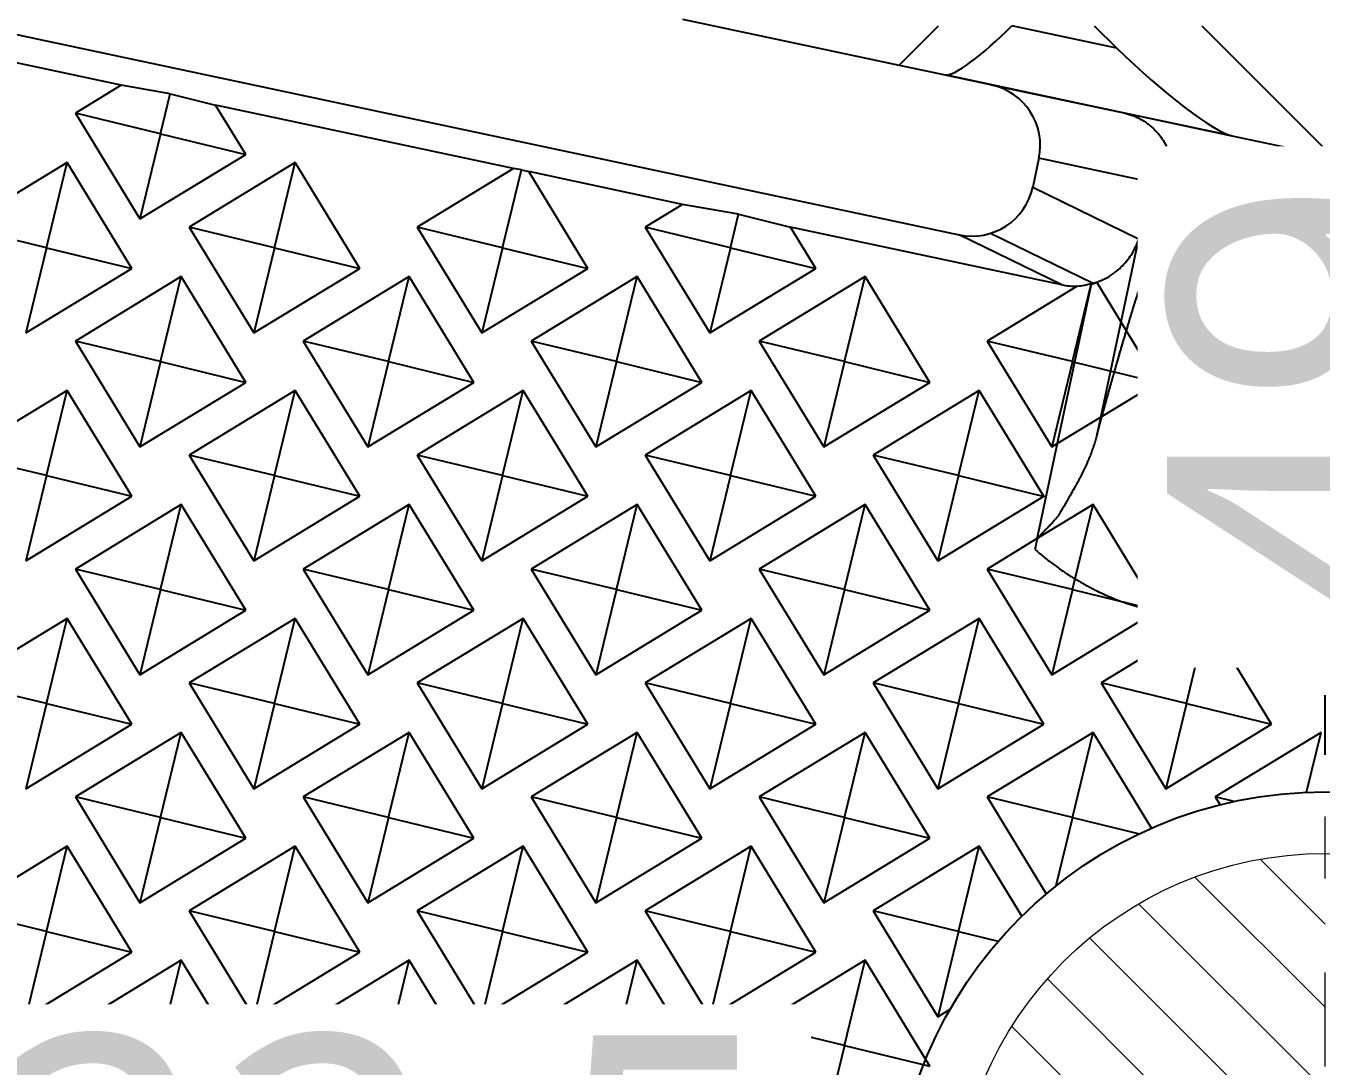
# Model space of a CAD drawing. Header units: millimetres. Extents: x 2519 to 3162, y 2051 to 2506.
# Drawn here: x 2851.89 to 2862.38, y 2258.33 to 2266.76 of the extents above; entities that cross this region are included whole.
import ezdxf
from ezdxf.enums import TextEntityAlignment as Align
from ezdxf.lldxf.tags import DXFTag

# ---------------------------------------------------------------- set-up
doc = ezdxf.new("R2010")
doc.units = ezdxf.units.MM
doc.linetypes.add('CENTER', pattern=[50.8, 31.75, -6.35, 6.35, -6.35])
doc.layers.add('20', color=7, linetype='Continuous', true_color=0xffffff)
doc.layers.add('dim', color=82, linetype='Continuous', lineweight=9)
doc.layers.add('epin', color=13, linetype='Continuous', lineweight=9)
doc.styles.add('Capful-A', font='')
doc.styles.add('TXT05', font='txt.shx', dxfattribs={"width": 0.5, "bigfont": 'gbcbig.shx'})
doc.styles.get('Capful-A').set_extended_font_data('Microsoft YaHei')
tags = doc.linetypes.add('DASHED', pattern=[25.72, 12.86, -12.86]).pattern_tags.tags
tags[6:7] = [DXFTag(74, 4), DXFTag(75, 0), DXFTag(340, '0'), DXFTag(46, 0.0), DXFTag(50, 0.0), DXFTag(44, 0.0), DXFTag(45, 0.0)]
tags[4:5] = [DXFTag(74, 4), DXFTag(75, 0), DXFTag(340, '0'), DXFTag(46, 0.0), DXFTag(50, 0.0), DXFTag(44, 0.0), DXFTag(45, 0.0)]
doc.dimstyles.new('Capful-A-1.0', dxfattribs={"dimtxt": 2.5, "dimasz": 2.5, "dimexe": 1.5, "dimexo": 1, "dimgap": 1.5, "dimtad": 0, "dimdsep": 46, "dimtxsty": 'Capful-A', "dimcen": 0, "dimclrt": 2, "dimazin": 2, "dimtfac": 1, "dimtmove": 0, "dimatfit": 3, "dimfxl": 0, "dimtolj": 1, "dimtzin": 0, "dimarcsym": 0})

# ---------------------------------------------------------------- blocks, each defined once
blk = doc.blocks.new('epin_ejp_6')
at = {"layer": 'epin'}
h = blk.add_hatch(dxfattribs=at)
h.set_pattern_fill('_ANSI31', color=123, scale=0.15, angle=90)
h.set_pattern_definition([(135, (-3904.9753, 4081.8883), (-0.336759605, -0.336759605), [])])
h.paths.add_polyline_path([(0, 3, 0.414214), (-3, 0), (0, 0)])
h.paths.add_polyline_path([(3, 0), (0, 0), (0, -3, 0.414214)])
at = {"layer": 'epin', "color": 1, "linetype": 'CENTER', "ltscale": 0.12}
for p, q in [((0, -3.3), (0, 3.3)), ((-3.3, 0), (3.3, 0))]:
    blk.add_line(p, q, dxfattribs=at)
at = {"layer": 'epin'}
blk.add_circle((0, 0), 3, dxfattribs=at)
at = {"layer": 'epin', "color": 6, "style": 'TXT05', "width": 0.5}
blk.add_text('%%c6', height=2.1, dxfattribs=at).set_placement((0.995, 1.35), align=Align.MIDDLE)
blk = doc.blocks.new('*D125')
at = {"layer": 'Defpoints', "color": 0, "transparency": 16777216}
for p in [(2813.414, 2279.55), (2885.584, 2254.425), (2887.9, 2254.425)]:
    blk.add_point(p, dxfattribs=at)
at = {"layer": 'dim', "color": 0, "lineweight": -2, "transparency": 16777216}
blk.add_line((2886.584, 2254.425), (2887.9, 2254.425), dxfattribs=at)
at = {"layer": 'dim', "color": 2, "transparency": 16777216, "insert": (2896.657, 2254.425), "char_height": 2.5, "attachment_point": 5, "style": 'Capful-A', "bg_fill": 3, "box_fill_scale": 1.1, "bg_fill_color": 256, "bg_fill_true_color": 13158600, "bg_fill_transparency": 0}
blk.add_mtext('\\A1;25.13({\\fISOCPEUR|b0|i0|c134|p34;%%C}6)', dxfattribs=at)
blk = doc.blocks.new('*D126')
at = {"layer": 'Defpoints', "color": 0, "transparency": 16777216}
for p in [(2813.414, 2279.55), (2883.414, 2244.05), (2884.068, 2244.05)]:
    blk.add_point(p, dxfattribs=at)
at = {"layer": 'dim', "color": 0, "lineweight": -2, "transparency": 16777216}
blk.add_line((2884.414, 2244.05), (2884.068, 2244.05), dxfattribs=at)
at = {"layer": 'dim', "color": 2, "transparency": 16777216, "insert": (2891.836, 2244.05), "char_height": 2.5, "attachment_point": 5, "style": 'Capful-A', "bg_fill": 3, "box_fill_scale": 1.1, "bg_fill_color": 256, "bg_fill_true_color": 13158600, "bg_fill_transparency": 0}
blk.add_mtext('\\A1;35.5({\\fISOCPEUR|b0|i0|c134|p34;%%C}5)', dxfattribs=at)
blk = doc.blocks.new('*D127')
at = {"layer": 'Defpoints', "color": 0, "transparency": 16777216}
for p in [(2813.414, 2279.55), (2880.414, 2241.3), (2880.414, 2240.094)]:
    blk.add_point(p, dxfattribs=at)
at = {"layer": 'dim', "color": 0, "lineweight": -2, "transparency": 16777216}
blk.add_line((2880.414, 2240.3), (2880.414, 2240.094), dxfattribs=at)
at = {"layer": 'dim', "color": 2, "transparency": 16777216, "insert": (2880.414, 2236.836), "char_height": 2.5, "attachment_point": 5, "rotation": 90, "style": 'Capful-A', "bg_fill": 3, "box_fill_scale": 1.1, "bg_fill_color": 256, "bg_fill_true_color": 13158600, "bg_fill_transparency": 0}
blk.add_mtext('\\A1;67', dxfattribs=at)
blk = doc.blocks.new('*D128')
at = {"layer": 'Defpoints', "color": 0, "transparency": 16777216}
for p in [(2813.414, 2279.55), (2873.239, 2235.14), (2873.239, 2233.408)]:
    blk.add_point(p, dxfattribs=at)
at = {"layer": 'dim', "color": 0, "lineweight": -2, "transparency": 16777216}
blk.add_line((2873.239, 2234.14), (2873.239, 2233.408), dxfattribs=at)
at = {"layer": 'dim', "color": 2, "transparency": 16777216, "insert": (2873.239, 2227.896), "char_height": 2.5, "attachment_point": 5, "rotation": 90, "style": 'Capful-A', "bg_fill": 3, "box_fill_scale": 1.1, "bg_fill_color": 256, "bg_fill_true_color": 13158600, "bg_fill_transparency": 0}
blk.add_mtext('\\A1;59.83', dxfattribs=at)
blk = doc.blocks.new('*D129')
at = {"layer": 'Defpoints', "color": 0, "transparency": 16777216}
for p in [(2813.414, 2279.55), (2870.234, 2237.34), (2871.039, 2237.34)]:
    blk.add_point(p, dxfattribs=at)
at = {"layer": 'dim', "color": 0, "lineweight": -2, "transparency": 16777216}
blk.add_line((2870.039, 2237.34), (2870.234, 2237.34), dxfattribs=at)
at = {"layer": 'dim', "color": 2, "transparency": 16777216, "insert": (2864.826, 2237.34), "char_height": 2.5, "attachment_point": 5, "style": 'Capful-A', "bg_fill": 3, "box_fill_scale": 1.1, "bg_fill_color": 256, "bg_fill_true_color": 13158600, "bg_fill_transparency": 0}
blk.add_mtext('\\A1;42.21', dxfattribs=at)
blk = doc.blocks.new('*D130')
at = {"layer": 'Defpoints', "color": 0, "transparency": 16777216}
for p in [(2813.414, 2279.55), (2868.705, 2246.05), (2870.414, 2246.05)]:
    blk.add_point(p, dxfattribs=at)
at = {"layer": 'dim', "color": 0, "lineweight": -2, "transparency": 16777216}
blk.add_line((2869.414, 2246.05), (2868.705, 2246.05), dxfattribs=at)
at = {"layer": 'dim', "color": 2, "transparency": 16777216, "insert": (2864.133, 2246.05), "char_height": 2.5, "attachment_point": 5, "style": 'Capful-A', "bg_fill": 3, "box_fill_scale": 1.1, "bg_fill_color": 256, "bg_fill_true_color": 13158600, "bg_fill_transparency": 0}
blk.add_mtext('\\A1;33.5', dxfattribs=at)
blk = doc.blocks.new('*D131')
at = {"layer": 'Defpoints', "color": 0, "transparency": 16777216}
for p in [(2813.414, 2279.55), (2872.914, 2250.535), (2872.914, 2248.8)]:
    blk.add_point(p, dxfattribs=at)
at = {"layer": 'dim', "color": 0, "lineweight": -2, "transparency": 16777216}
blk.add_line((2872.914, 2249.8), (2872.914, 2250.535), dxfattribs=at)
at = {"layer": 'dim', "color": 2, "transparency": 16777216, "insert": (2872.914, 2255.081), "char_height": 2.5, "attachment_point": 5, "rotation": 90, "style": 'Capful-A', "bg_fill": 3, "box_fill_scale": 1.1, "bg_fill_color": 256, "bg_fill_true_color": 13158600, "bg_fill_transparency": 0}
blk.add_mtext('\\A1;59.5', dxfattribs=at)
blk = doc.blocks.new('*D132')
at = {"layer": 'Defpoints', "color": 0, "transparency": 16777216}
for p in [(2813.414, 2279.55), (2882.283, 2258.259), (2882.283, 2257.925)]:
    blk.add_point(p, dxfattribs=at)
at = {"layer": 'dim', "color": 0, "lineweight": -2, "transparency": 16777216}
blk.add_line((2882.283, 2258.925), (2882.283, 2258.259), dxfattribs=at)
at = {"layer": 'dim', "color": 2, "transparency": 16777216, "insert": (2882.283, 2263.853), "char_height": 2.5, "attachment_point": 5, "rotation": 90, "style": 'Capful-A', "bg_fill": 3, "box_fill_scale": 1.1, "bg_fill_color": 256, "bg_fill_true_color": 13158600, "bg_fill_transparency": 0}
blk.add_mtext('\\A1;68.87', dxfattribs=at)
blk = doc.blocks.new('*D173')
at = {"layer": 'Defpoints', "color": 0, "transparency": 16777216}
for p in [(2813.414, 2279.55), (2851.414, 2249.172), (2851.414, 2248.3)]:
    blk.add_point(p, dxfattribs=at)
at = {"layer": 'dim', "color": 0, "lineweight": -2, "transparency": 16777216}
blk.add_line((2851.414, 2248.8), (2851.414, 2249.172), dxfattribs=at)
at = {"layer": 'dim', "color": 2, "transparency": 16777216, "insert": (2851.414, 2251.416), "char_height": 2.5, "attachment_point": 5, "rotation": 90, "style": 'Capful-A', "bg_fill": 3, "box_fill_scale": 1.1, "bg_fill_color": 256, "bg_fill_true_color": 13158600, "bg_fill_transparency": 0}
blk.add_mtext('\\A1;38', dxfattribs=at)
blk = doc.blocks.new('*D174')
at = {"layer": 'Defpoints', "color": 0, "transparency": 16777216}
for p in [(2813.414, 2279.55), (2854.164, 2245.55), (2855.032, 2245.55)]:
    blk.add_point(p, dxfattribs=at)
at = {"layer": 'dim', "color": 0, "lineweight": -2, "transparency": 16777216}
blk.add_line((2854.663, 2245.55), (2855.032, 2245.55), dxfattribs=at)
at = {"layer": 'dim', "color": 2, "transparency": 16777216, "insert": (2857.323, 2245.55), "char_height": 2.5, "attachment_point": 5, "style": 'Capful-A', "bg_fill": 3, "box_fill_scale": 1.1, "bg_fill_color": 256, "bg_fill_true_color": 13158600, "bg_fill_transparency": 0}
blk.add_mtext('\\A1;34', dxfattribs=at)
blk = doc.blocks.new('*D175')
at = {"layer": 'Defpoints', "color": 0, "transparency": 16777216}
for p in [(2813.414, 2279.55), (2858.537, 2257.05), (2859.114, 2257.05)]:
    blk.add_point(p, dxfattribs=at)
at = {"layer": 'dim', "color": 0, "lineweight": -2, "transparency": 16777216}
blk.add_line((2858.614, 2257.05), (2858.537, 2257.05), dxfattribs=at)
at = {"layer": 'dim', "color": 2, "transparency": 16777216, "insert": (2851.776, 2257.05), "char_height": 2.5, "attachment_point": 5, "style": 'Capful-A', "bg_fill": 3, "box_fill_scale": 1.1, "bg_fill_color": 256, "bg_fill_true_color": 13158600, "bg_fill_transparency": 0}
blk.add_mtext('\\A1;({\\fISOCPEUR|b0|i0|c134|p34;%%C}6)22.5', dxfattribs=at)
blk = doc.blocks.new('*D176')
at = {"layer": 'Defpoints', "color": 0, "transparency": 16777216}
for p in [(2813.414, 2279.55), (2862.414, 2261.332), (2862.414, 2260.35)]:
    blk.add_point(p, dxfattribs=at)
at = {"layer": 'dim', "color": 0, "lineweight": -2, "transparency": 16777216}
blk.add_line((2862.414, 2260.85), (2862.414, 2261.332), dxfattribs=at)
at = {"layer": 'dim', "color": 2, "transparency": 16777216, "insert": (2862.414, 2263.67), "char_height": 2.5, "attachment_point": 5, "rotation": 90, "style": 'Capful-A', "bg_fill": 3, "box_fill_scale": 1.1, "bg_fill_color": 256, "bg_fill_true_color": 13158600, "bg_fill_transparency": 0}
blk.add_mtext('\\A1;49', dxfattribs=at)
blk = doc.blocks.new('*D193')
at = {"layer": 'Defpoints', "color": 0, "transparency": 16777216}
for p in [(2813.414, 2279.55), (2858.057, 2234.325), (2858.46, 2234.325)]:
    blk.add_point(p, dxfattribs=at)
at = {"layer": 'dim', "color": 0, "lineweight": -2, "transparency": 16777216}
blk.add_line((2857.961, 2234.325), (2858.057, 2234.325), dxfattribs=at)
at = {"layer": 'dim', "color": 2, "transparency": 16777216, "insert": (2853.419, 2234.325), "char_height": 2.5, "attachment_point": 5, "style": 'Capful-A', "bg_fill": 3, "box_fill_scale": 1.1, "bg_fill_color": 256, "bg_fill_true_color": 13158600, "bg_fill_transparency": 0}
blk.add_mtext('\\A1;45.23', dxfattribs=at)
blk = doc.blocks.new('*D194')
at = {"layer": 'Defpoints', "color": 0, "transparency": 16777216}
for p in [(2813.414, 2279.55), (2860.46, 2232.125), (2860.46, 2231.618)]:
    blk.add_point(p, dxfattribs=at)
at = {"layer": 'dim', "color": 0, "lineweight": -2, "transparency": 16777216}
blk.add_line((2860.46, 2231.625), (2860.46, 2231.618), dxfattribs=at)
at = {"layer": 'dim', "color": 2, "transparency": 16777216, "insert": (2860.46, 2226.976), "char_height": 2.5, "attachment_point": 5, "rotation": 90, "style": 'Capful-A', "bg_fill": 3, "box_fill_scale": 1.1, "bg_fill_color": 256, "bg_fill_true_color": 13158600, "bg_fill_transparency": 0}
blk.add_mtext('\\A1;47.05', dxfattribs=at)

msp = doc.modelspace()

# ---------------------------------------------------------------- linework, layer by layer
at = {"layer": '20', "color": 7, "linetype": 'Continuous'}
for p, q in [((2847.669, 2267.568), (2859.448, 2265.065)), ((2857.207, 2266.813), (2858.963, 2266.44)), ((2858.963, 2266.44), (2859.281, 2266.759)), ((2860.726, 2266.579), (2859.875, 2266.759)), ((2860.543, 2266.759), (2860.726, 2266.579)), ((2861.416, 2266.759), (2862.481, 2265.692)), ((2852.658, 2266.279), (2851.294, 2266.569)), ((2858.963, 2266.44), (2859.335, 2266.361)), ((2861.66, 2265.866), (2859.335, 2266.361)), ((2861.658, 2265.867), (2859.336, 2266.36)), ((2852.658, 2266.279), (2852.286, 2266.051)), ((2853.055, 2266.209), (2852.658, 2266.279)), ((2852.976, 2265.884), (2853.055, 2266.209)), ((2853.055, 2266.209), (2853.423, 2266.116)), ((2855.837, 2265.603), (2853.423, 2266.116)), ((2853.667, 2265.717), (2853.423, 2266.116)), ((2852.976, 2265.884), (2852.286, 2266.051)), ((2852.286, 2266.051), (2852.809, 2265.194)), ((2852.976, 2265.884), (2852.809, 2265.194)), ((2852.976, 2265.884), (2853.667, 2265.717)), ((2862.481, 2265.692), (2861.66, 2265.866)), ((2852.809, 2265.194), (2853.667, 2265.717)), ((2860.095, 2265.685), (2860.045, 2265.45)), ((2861.168, 2265.457), (2860.095, 2265.685)), ((2852.22, 2265.651), (2851.362, 2265.128)), ((2852.052, 2264.96), (2852.22, 2265.651)), ((2852.743, 2264.793), (2852.22, 2265.651)), ((2854.067, 2265.651), (2853.209, 2265.128)), ((2853.9, 2264.96), (2854.067, 2265.651)), ((2854.591, 2264.793), (2854.067, 2265.651)), ((2855.837, 2265.603), (2855.057, 2265.128)), ((2855.748, 2264.96), (2855.901, 2265.592)), ((2855.901, 2265.592), (2855.837, 2265.603)), ((2855.901, 2265.592), (2855.96, 2265.577)), ((2857.207, 2265.312), (2855.96, 2265.577)), ((2856.438, 2264.793), (2855.96, 2265.577)), ((2861.327, 2265.519), (2861, 2264.61)), ((2862.135, 2265.551), (2861.418, 2263.554)), ((2862.135, 2265.551), (2870.064, 2263.866)), ((2860.045, 2265.45), (2860.903, 2265.032)), ((2861.143, 2265.388), (2861.168, 2265.457)), ((2857.207, 2265.312), (2856.905, 2265.128)), ((2857.661, 2265.232), (2857.207, 2265.312)), ((2857.595, 2264.96), (2857.661, 2265.232)), ((2857.661, 2265.232), (2858.083, 2265.126)), ((2852.052, 2264.96), (2851.362, 2265.128)), ((2853.9, 2264.96), (2853.209, 2265.128)), ((2853.209, 2265.128), (2853.733, 2264.27)), ((2855.748, 2264.96), (2855.057, 2265.128)), ((2855.057, 2265.128), (2855.581, 2264.27)), ((2857.595, 2264.96), (2856.905, 2265.128)), ((2856.905, 2265.128), (2857.428, 2264.27)), ((2860.28, 2264.659), (2858.083, 2265.126)), ((2858.286, 2264.793), (2858.083, 2265.126)), ((2860.28, 2264.659), (2859.448, 2265.065)), ((2860.528, 2264.674), (2859.703, 2265.076)), ((2852.052, 2264.96), (2851.885, 2264.27)), ((2852.052, 2264.96), (2852.743, 2264.793)), ((2853.9, 2264.96), (2853.733, 2264.27)), ((2853.9, 2264.96), (2854.591, 2264.793)), ((2855.748, 2264.96), (2855.581, 2264.27)), ((2855.748, 2264.96), (2856.438, 2264.793)), ((2857.595, 2264.96), (2857.428, 2264.27)), ((2857.595, 2264.96), (2858.286, 2264.793)), ((2860.903, 2265.032), (2860.565, 2263.44)), ((2851.885, 2264.27), (2852.743, 2264.793)), ((2853.733, 2264.27), (2854.591, 2264.793)), ((2855.581, 2264.27), (2856.438, 2264.793)), ((2857.428, 2264.27), (2858.286, 2264.793)), ((2853.143, 2264.727), (2852.286, 2264.204)), ((2852.976, 2264.037), (2853.143, 2264.727)), ((2853.667, 2263.869), (2853.143, 2264.727)), ((2854.991, 2264.727), (2854.133, 2264.204)), ((2854.824, 2264.037), (2854.991, 2264.727)), ((2855.515, 2263.869), (2854.991, 2264.727)), ((2856.839, 2264.727), (2855.981, 2264.204)), ((2856.672, 2264.037), (2856.839, 2264.727)), ((2857.362, 2263.869), (2856.839, 2264.727)), ((2858.686, 2264.727), (2857.829, 2264.204)), ((2858.519, 2264.037), (2858.686, 2264.727)), ((2859.21, 2263.869), (2858.686, 2264.727)), ((2860.405, 2264.648), (2859.676, 2264.204)), ((2860.519, 2264.666), (2860.244, 2263.373)), ((2860.367, 2264.037), (2860.516, 2264.653)), ((2860.519, 2264.666), (2860.521, 2264.672)), ((2860.534, 2264.67), (2860.534, 2264.67)), ((2852.976, 2264.037), (2852.286, 2264.204)), ((2852.286, 2264.204), (2852.809, 2263.346)), ((2854.824, 2264.037), (2854.133, 2264.204)), ((2854.133, 2264.204), (2854.657, 2263.346)), ((2856.672, 2264.037), (2855.981, 2264.204)), ((2855.981, 2264.204), (2856.504, 2263.346)), ((2858.519, 2264.037), (2857.829, 2264.204)), ((2857.829, 2264.204), (2858.352, 2263.346)), ((2860.367, 2264.037), (2859.676, 2264.204)), ((2859.676, 2264.204), (2860.2, 2263.346)), ((2852.976, 2264.037), (2852.809, 2263.346)), ((2852.976, 2264.037), (2853.667, 2263.869)), ((2854.824, 2264.037), (2854.657, 2263.346)), ((2854.824, 2264.037), (2855.515, 2263.869)), ((2856.672, 2264.037), (2856.504, 2263.346)), ((2856.672, 2264.037), (2857.362, 2263.869)), ((2858.519, 2264.037), (2858.352, 2263.346)), ((2858.519, 2264.037), (2859.21, 2263.869)), ((2860.367, 2264.037), (2860.2, 2263.346)), ((2860.367, 2264.037), (2860.384, 2264.032)), ((2852.22, 2263.803), (2851.362, 2263.28)), ((2852.052, 2263.113), (2852.22, 2263.803)), ((2852.743, 2262.946), (2852.22, 2263.803)), ((2852.809, 2263.346), (2853.667, 2263.869)), ((2854.067, 2263.803), (2853.209, 2263.28)), ((2853.9, 2263.113), (2854.067, 2263.803)), ((2854.591, 2262.946), (2854.067, 2263.803)), ((2854.657, 2263.346), (2855.515, 2263.869)), ((2855.915, 2263.803), (2855.057, 2263.28)), ((2855.748, 2263.113), (2855.915, 2263.803)), ((2856.438, 2262.946), (2855.915, 2263.803)), ((2856.504, 2263.346), (2857.362, 2263.869)), ((2857.763, 2263.803), (2856.905, 2263.28)), ((2857.595, 2263.113), (2857.763, 2263.803)), ((2858.286, 2262.946), (2857.763, 2263.803)), ((2858.352, 2263.346), (2859.21, 2263.869)), ((2859.61, 2263.803), (2858.752, 2263.28)), ((2859.443, 2263.113), (2859.61, 2263.803)), ((2860.137, 2262.94), (2859.61, 2263.803)), ((2869.455, 2261.846), (2861.418, 2263.554)), ((2852.052, 2263.113), (2851.362, 2263.28)), ((2853.9, 2263.113), (2853.209, 2263.28)), ((2853.209, 2263.28), (2853.733, 2262.422)), ((2855.748, 2263.113), (2855.057, 2263.28)), ((2855.057, 2263.28), (2855.581, 2262.422)), ((2857.595, 2263.113), (2856.905, 2263.28)), ((2856.905, 2263.28), (2857.428, 2262.422)), ((2859.443, 2263.113), (2858.752, 2263.28)), ((2858.752, 2263.28), (2859.276, 2262.422)), ((2860.244, 2263.373), (2860.152, 2262.942)), ((2860.2, 2263.346), (2860.244, 2263.373)), ((2852.052, 2263.113), (2851.885, 2262.422)), ((2852.052, 2263.113), (2852.743, 2262.946)), ((2853.9, 2263.113), (2853.733, 2262.422)), ((2853.9, 2263.113), (2854.591, 2262.946)), ((2855.748, 2263.113), (2855.581, 2262.422)), ((2855.748, 2263.113), (2856.438, 2262.946)), ((2857.595, 2263.113), (2857.428, 2262.422)), ((2857.595, 2263.113), (2858.286, 2262.946)), ((2859.443, 2263.113), (2859.276, 2262.422)), ((2859.443, 2263.113), (2860.137, 2262.945)), ((2861.292, 2262.964), (2869.269, 2261.268)), ((2851.885, 2262.422), (2852.743, 2262.946)), ((2853.143, 2262.88), (2852.286, 2262.356)), ((2852.976, 2262.189), (2853.143, 2262.88)), ((2853.667, 2262.022), (2853.143, 2262.88)), ((2853.733, 2262.422), (2854.591, 2262.946)), ((2854.991, 2262.88), (2854.133, 2262.356)), ((2854.824, 2262.189), (2854.991, 2262.88)), ((2855.515, 2262.022), (2854.991, 2262.88)), ((2855.581, 2262.422), (2856.438, 2262.946)), ((2856.839, 2262.88), (2855.981, 2262.356)), ((2856.672, 2262.189), (2856.839, 2262.88)), ((2857.362, 2262.022), (2856.839, 2262.88)), ((2857.428, 2262.422), (2858.286, 2262.946)), ((2858.686, 2262.88), (2857.829, 2262.356)), ((2858.519, 2262.189), (2858.686, 2262.88)), ((2859.21, 2262.022), (2858.686, 2262.88)), ((2859.276, 2262.422), (2860.14, 2262.949)), ((2860.152, 2262.942), (2860.079, 2262.597)), ((2860.075, 2262.6), (2859.676, 2262.356)), ((2852.976, 2262.189), (2852.286, 2262.356)), ((2852.286, 2262.356), (2852.809, 2261.498)), ((2854.824, 2262.189), (2854.133, 2262.356)), ((2854.133, 2262.356), (2854.657, 2261.498)), ((2856.672, 2262.189), (2855.981, 2262.356)), ((2855.981, 2262.356), (2856.504, 2261.498)), ((2858.519, 2262.189), (2857.829, 2262.356)), ((2857.829, 2262.356), (2858.352, 2261.498)), ((2860.367, 2262.189), (2859.676, 2262.356)), ((2859.676, 2262.356), (2860.2, 2261.498)), ((2852.976, 2262.189), (2852.809, 2261.498)), ((2852.976, 2262.189), (2853.667, 2262.022)), ((2854.824, 2262.189), (2854.657, 2261.498)), ((2854.824, 2262.189), (2855.515, 2262.022)), ((2856.672, 2262.189), (2856.504, 2261.498)), ((2856.672, 2262.189), (2857.362, 2262.022)), ((2858.519, 2262.189), (2858.352, 2261.498)), ((2858.519, 2262.189), (2859.21, 2262.022)), ((2860.367, 2262.189), (2860.2, 2261.498)), ((2860.367, 2262.189), (2861.063, 2262.02)), ((2852.809, 2261.498), (2853.667, 2262.022)), ((2854.657, 2261.498), (2855.515, 2262.022)), ((2856.504, 2261.498), (2857.362, 2262.022)), ((2858.352, 2261.498), (2859.21, 2262.022)), ((2860.2, 2261.498), (2861.066, 2262.027)), ((2852.22, 2261.956), (2851.362, 2261.432)), ((2852.052, 2261.265), (2852.22, 2261.956)), ((2852.743, 2261.098), (2852.22, 2261.956)), ((2854.067, 2261.956), (2853.209, 2261.432)), ((2853.9, 2261.265), (2854.067, 2261.956)), ((2854.591, 2261.098), (2854.067, 2261.956)), ((2855.915, 2261.956), (2855.057, 2261.432)), ((2855.748, 2261.265), (2855.915, 2261.956)), ((2856.438, 2261.098), (2855.915, 2261.956)), ((2857.763, 2261.956), (2856.905, 2261.432)), ((2857.595, 2261.265), (2857.763, 2261.956)), ((2858.286, 2261.098), (2857.763, 2261.956)), ((2859.61, 2261.956), (2858.752, 2261.432)), ((2859.443, 2261.265), (2859.61, 2261.956)), ((2860.134, 2261.098), (2859.61, 2261.956)), ((2861.413, 2261.928), (2860.6, 2261.432)), ((2861.291, 2261.265), (2861.449, 2261.921)), ((2861.484, 2261.913), (2861.413, 2261.928)), ((2861.981, 2261.098), (2861.484, 2261.913)), ((2862.783, 2261.637), (2861.484, 2261.913)), ((2852.052, 2261.265), (2851.362, 2261.432)), ((2853.9, 2261.265), (2853.209, 2261.432)), ((2853.209, 2261.432), (2853.733, 2260.574)), ((2855.748, 2261.265), (2855.057, 2261.432)), ((2855.057, 2261.432), (2855.581, 2260.574)), ((2857.595, 2261.265), (2856.905, 2261.432)), ((2856.905, 2261.432), (2857.428, 2260.574)), ((2859.443, 2261.265), (2858.752, 2261.432)), ((2858.752, 2261.432), (2859.276, 2260.574)), ((2861.291, 2261.265), (2860.6, 2261.432)), ((2860.6, 2261.432), (2861.124, 2260.574)), ((2852.052, 2261.265), (2851.885, 2260.574)), ((2852.052, 2261.265), (2852.743, 2261.098)), ((2853.9, 2261.265), (2853.733, 2260.574)), ((2853.9, 2261.265), (2854.591, 2261.098)), ((2855.748, 2261.265), (2855.581, 2260.574)), ((2855.748, 2261.265), (2856.438, 2261.098)), ((2857.595, 2261.265), (2857.428, 2260.574)), ((2857.595, 2261.265), (2858.286, 2261.098)), ((2859.443, 2261.265), (2859.276, 2260.574)), ((2859.443, 2261.265), (2860.134, 2261.098)), ((2861.291, 2261.265), (2861.124, 2260.574)), ((2861.291, 2261.265), (2861.981, 2261.098)), ((2851.885, 2260.574), (2852.743, 2261.098)), ((2853.733, 2260.574), (2854.591, 2261.098)), ((2855.581, 2260.574), (2856.438, 2261.098)), ((2857.428, 2260.574), (2858.286, 2261.098)), ((2859.276, 2260.574), (2860.134, 2261.098)), ((2861.124, 2260.574), (2861.981, 2261.098)), ((2853.143, 2261.032), (2852.286, 2260.508)), ((2852.976, 2260.341), (2853.143, 2261.032)), ((2853.667, 2260.174), (2853.143, 2261.032)), ((2854.991, 2261.032), (2854.133, 2260.508)), ((2854.824, 2260.341), (2854.991, 2261.032)), ((2855.515, 2260.174), (2854.991, 2261.032)), ((2856.839, 2261.032), (2855.981, 2260.508)), ((2856.672, 2260.341), (2856.839, 2261.032)), ((2857.362, 2260.174), (2856.839, 2261.032)), ((2858.686, 2261.032), (2857.829, 2260.508)), ((2858.519, 2260.341), (2858.686, 2261.032)), ((2859.21, 2260.174), (2858.686, 2261.032)), ((2860.534, 2261.032), (2859.676, 2260.508)), ((2860.367, 2260.341), (2860.534, 2261.032)), ((2861.008, 2260.255), (2860.534, 2261.032)), ((2862.382, 2261.032), (2861.524, 2260.508)), ((2862.264, 2260.547), (2862.382, 2261.032)), ((2852.976, 2260.341), (2852.286, 2260.508)), ((2852.286, 2260.508), (2852.809, 2259.651)), ((2854.824, 2260.341), (2854.133, 2260.508)), ((2854.133, 2260.508), (2854.657, 2259.651)), ((2856.672, 2260.341), (2855.981, 2260.508)), ((2855.981, 2260.508), (2856.504, 2259.651)), ((2858.519, 2260.341), (2857.829, 2260.508)), ((2857.829, 2260.508), (2858.352, 2259.651)), ((2860.367, 2260.341), (2859.676, 2260.508)), ((2859.676, 2260.508), (2860.155, 2259.724)), ((2861.676, 2260.472), (2861.524, 2260.508)), ((2861.524, 2260.508), (2861.563, 2260.445)), ((2852.976, 2260.341), (2852.809, 2259.651)), ((2852.976, 2260.341), (2853.667, 2260.174)), ((2854.824, 2260.341), (2854.657, 2259.651)), ((2854.824, 2260.341), (2855.515, 2260.174)), ((2856.672, 2260.341), (2856.504, 2259.651)), ((2856.672, 2260.341), (2857.362, 2260.174)), ((2858.519, 2260.341), (2858.352, 2259.651)), ((2858.519, 2260.341), (2859.21, 2260.174)), ((2860.367, 2260.341), (2860.233, 2259.788)), ((2860.367, 2260.341), (2860.909, 2260.21)), ((2852.809, 2259.651), (2853.667, 2260.174)), ((2854.657, 2259.651), (2855.515, 2260.174)), ((2856.504, 2259.651), (2857.362, 2260.174)), ((2858.352, 2259.651), (2859.21, 2260.174)), ((2852.22, 2260.108), (2851.362, 2259.585)), ((2852.052, 2259.417), (2852.22, 2260.108)), ((2852.743, 2259.25), (2852.22, 2260.108)), ((2854.067, 2260.108), (2853.209, 2259.585)), ((2853.9, 2259.417), (2854.067, 2260.108)), ((2854.591, 2259.25), (2854.067, 2260.108)), ((2855.915, 2260.108), (2855.057, 2259.585)), ((2855.748, 2259.417), (2855.915, 2260.108)), ((2856.438, 2259.25), (2855.915, 2260.108)), ((2857.763, 2260.108), (2856.905, 2259.585)), ((2857.595, 2259.417), (2857.763, 2260.108)), ((2858.286, 2259.25), (2857.763, 2260.108)), ((2859.61, 2260.108), (2858.752, 2259.585)), ((2859.443, 2259.417), (2859.61, 2260.108)), ((2859.956, 2259.542), (2859.61, 2260.108)), ((2852.052, 2259.417), (2851.362, 2259.585)), ((2853.9, 2259.417), (2853.209, 2259.585)), ((2853.209, 2259.585), (2853.733, 2258.727)), ((2855.748, 2259.417), (2855.057, 2259.585)), ((2855.057, 2259.585), (2855.581, 2258.727)), ((2857.595, 2259.417), (2856.905, 2259.585)), ((2856.905, 2259.585), (2857.428, 2258.727)), ((2859.443, 2259.417), (2858.752, 2259.585)), ((2858.752, 2259.585), (2859.276, 2258.727)), ((2852.052, 2259.417), (2851.885, 2258.727)), ((2852.052, 2259.417), (2852.743, 2259.25)), ((2853.9, 2259.417), (2853.733, 2258.727)), ((2853.9, 2259.417), (2854.591, 2259.25)), ((2855.748, 2259.417), (2855.581, 2258.727)), ((2855.748, 2259.417), (2856.438, 2259.25)), ((2857.595, 2259.417), (2857.428, 2258.727)), ((2857.595, 2259.417), (2858.286, 2259.25)), ((2859.443, 2259.417), (2859.276, 2258.727)), ((2859.443, 2259.417), (2859.766, 2259.339)), ((2851.885, 2258.727), (2852.743, 2259.25)), ((2853.143, 2259.184), (2852.286, 2258.661)), ((2852.976, 2258.494), (2853.143, 2259.184)), ((2853.667, 2258.326), (2853.143, 2259.184)), ((2853.733, 2258.727), (2854.591, 2259.25)), ((2854.991, 2259.184), (2854.133, 2258.661)), ((2854.824, 2258.494), (2854.991, 2259.184)), ((2855.515, 2258.326), (2854.991, 2259.184)), ((2855.581, 2258.727), (2856.438, 2259.25)), ((2856.839, 2259.184), (2855.981, 2258.661)), ((2856.672, 2258.494), (2856.839, 2259.184)), ((2857.362, 2258.326), (2856.839, 2259.184)), ((2857.428, 2258.727), (2858.286, 2259.25)), ((2858.686, 2259.184), (2857.829, 2258.661)), ((2858.519, 2258.494), (2858.686, 2259.184)), ((2859.21, 2258.326), (2858.686, 2259.184)), ((2859.276, 2258.727), (2859.375, 2258.787)), ((2852.976, 2258.494), (2852.286, 2258.661)), ((2852.286, 2258.661), (2852.809, 2257.803)), ((2854.824, 2258.494), (2854.133, 2258.661)), ((2854.133, 2258.661), (2854.657, 2257.803)), ((2856.672, 2258.494), (2855.981, 2258.661)), ((2855.981, 2258.661), (2856.504, 2257.803)), ((2858.519, 2258.494), (2857.829, 2258.661)), ((2857.829, 2258.661), (2858.352, 2257.803)), ((2852.976, 2258.494), (2852.809, 2257.803)), ((2852.976, 2258.494), (2853.667, 2258.326)), ((2854.824, 2258.494), (2854.657, 2257.803)), ((2854.824, 2258.494), (2855.515, 2258.326)), ((2856.672, 2258.494), (2856.504, 2257.803)), ((2856.672, 2258.494), (2857.362, 2258.326)), ((2858.519, 2258.494), (2858.352, 2257.803)), ((2858.519, 2258.494), (2859.21, 2258.326))]:
    msp.add_line(p, q, dxfattribs=at)
at = {"layer": '20', "color": 8, "linetype": 'DASHED', "ltscale": 0.01}
for p, q in [((2859.705, 2266.282), (2860.784, 2266.053)), ((2860.384, 2264.032), (2861.058, 2263.869)), ((2860.367, 2262.189), (2860.534, 2262.88)), ((2861.065, 2262.009), (2860.534, 2262.88))]:
    msp.add_line(p, q, dxfattribs=at)
at = {"layer": '20', "color": 8, "linetype": 'DASHED', "ltscale": 0.06}
msp.add_line((2862.179, 2265.756), (2870.11, 2264.07), dxfattribs=at)
at = {"layer": '20', "color": 8, "linetype": 'DASHED'}
msp.add_line((2860.516, 2264.653), (2860.519, 2264.666), dxfattribs=at).dxf.unprotected_set("ltscale", 0)
at = {"layer": '20', "color": 8, "linetype": 'DASHED', "ltscale": 0.02}
for p, q in [((2861.058, 2263.869), (2860.563, 2264.68)), ((2860.244, 2263.373), (2861.058, 2263.869))]:
    msp.add_line(p, q, dxfattribs=at)
at = {"layer": '20', "color": 8, "linetype": 'DASHED', "ltscale": 0.009}
msp.add_line((2860.534, 2262.88), (2860.075, 2262.6), dxfattribs=at)
at = {"layer": '20', "color": 8, "linetype": 'DASHED', "ltscale": 0.006}
msp.add_line((2861.413, 2261.928), (2861.071, 2262.001), dxfattribs=at)
at = {"layer": '20', "color": 8, "linetype": 'DASHED', "ltscale": 0.001}
for p, q in [((2861.458, 2261.956), (2861.413, 2261.928)), ((2861.449, 2261.921), (2861.458, 2261.956)), ((2861.484, 2261.913), (2861.458, 2261.956))]:
    msp.add_line(p, q, dxfattribs=at)
at = {"layer": '20', "color": 8, "linetype": 'DASHED', "ltscale": 0.2}
msp.add_circle((2862.414, 2257.05), 3.5, dxfattribs=at)
at = {"layer": '20', "color": 7, "linetype": 'Continuous'}
for centre, major_axis, ratio, start_param, end_param in [((2859.753, 2266.786), (-0.429, -0.419), 0.175781, 0.116692, 1.685589), ((2860.991, 2266.522), (-0.713, 0.65), 0.146146, 1.326116, 2.896912), ((2859.601, 2265.79), (0.494, -0.105), 0.994522, 0, 1.570796), ((2859.551, 2265.557), (0.454, -0.221), 0.994185, 4.957932, 6.525992), ((2860.383, 2265.151), (0.454, -0.221), 0.994185, 4.957932, 5.206774), ((2860.456, 2265.116), (-0.356, -0.366), 0.82379, 0.759817, 1.009409), ((2860.383, 2265.151), (-0.454, 0.221), 0.994185, 2.294661, 2.386502), ((2860.403, 2265.141), (-0.602, 0.007), 0.792377, 1.777077, 1.848806)]:
    msp.add_ellipse(centre, major_axis=major_axis, ratio=ratio, start_param=start_param, end_param=end_param, dxfattribs=at)
for points, degree, knots in [([(2860.045, 2220.078), (2860.936, 2220.054), (2861.825, 2220.054), (2863.598, 2220.106), (2864.481, 2220.158), (2866.243, 2220.315), (2867.121, 2220.421), (2868.872, 2220.69), (2869.745, 2220.853), (2870.831, 2221.095), (2871.049, 2221.145), (2871.483, 2221.25), (2871.699, 2221.304), (2872.345, 2221.471), (2872.773, 2221.59), (2874.046, 2221.967), (2874.882, 2222.248), (2876.529, 2222.866), (2877.34, 2223.203), (2878.935, 2223.936), (2879.719, 2224.332), (2881.262, 2225.181), (2882.021, 2225.634), (2882.952, 2226.239), (2883.231, 2226.423), (2883.507, 2226.611), (2883.691, 2226.737), (2883.782, 2226.801), (2884.239, 2227.121), (2884.599, 2227.383), (2885.662, 2228.186), (2886.349, 2228.743), (2887.681, 2229.9), (2888.326, 2230.499), (2889.578, 2231.737), (2890.185, 2232.376), (2891.361, 2233.692), (2891.931, 2234.368), (2892.759, 2235.409), (2893.03, 2235.761), (2893.364, 2236.206), (2893.431, 2236.295), (2893.563, 2236.474), (2893.761, 2236.743), (2893.955, 2237.014), (2894.597, 2237.918), (2895.088, 2238.651), (2896.032, 2240.136), (2896.484, 2240.887), (2897.351, 2242.405), (2897.767, 2243.172), (2898.563, 2244.723), (2898.945, 2245.505), (2899.675, 2247.085), (2900.024, 2247.883), (2900.692, 2249.491), (2901.33, 2251.113), (2902.2, 2253.584), (2902.986, 2256.093), (2903.515, 2258.003), (2903.788, 2259.072), (2903.896, 2259.501), (2903.949, 2259.716), (2904.106, 2260.36), (2904.206, 2260.79), (2904.499, 2262.082), (2904.861, 2263.807), (2905.169, 2265.54), (2905.451, 2267.275), (2905.579, 2268.144), (2905.808, 2269.886), (2905.909, 2270.759), (2906.085, 2272.508), (2906.159, 2273.384), (2906.279, 2275.139), (2906.325, 2276.019), (2906.387, 2277.782), (2906.404, 2278.665), (2906.404, 2279.55)], 3, [0, 0, 0, 0, 0.03125, 0.03125, 0.0625, 0.0625, 0.09375, 0.09375, 0.125, 0.125, 0.132812, 0.132812, 0.140625, 0.140625, 0.15625, 0.15625, 0.1875, 0.1875, 0.21875, 0.21875, 0.25, 0.25, 0.28125, 0.28125, 0.289062, 0.292969, 0.292969, 0.296875, 0.296875, 0.3125, 0.3125, 0.34375, 0.34375, 0.375, 0.375, 0.40625, 0.40625, 0.4375, 0.4375, 0.453125, 0.453125, 0.457031, 0.457031, 0.460937, 0.46875, 0.46875, 0.5, 0.5, 0.53125, 0.53125, 0.5625, 0.5625, 0.59375, 0.59375, 0.625, 0.625, 0.65625, 0.6875, 0.71875, 0.75, 0.757812, 0.757812, 0.765625, 0.765625, 0.78125, 0.78125, 0.8125, 0.84375, 0.84375, 0.875, 0.875, 0.90625, 0.90625, 0.9375, 0.9375, 0.96875, 0.96875, 1, 1, 1, 1]), ([(2860.784, 2266.053), (2860.79, 2266.051), (2860.802, 2266.049), (2860.822, 2266.043), (2860.845, 2266.036), (2860.871, 2266.026), (2860.9, 2266.013), (2860.931, 2265.996), (2860.959, 2265.979), (2860.984, 2265.96), (2861.009, 2265.94), (2861.037, 2265.913), (2861.069, 2265.878), (2861.096, 2265.842), (2861.116, 2265.807), (2861.131, 2265.777), (2861.145, 2265.747), (2861.156, 2265.716), (2861.164, 2265.685), (2861.17, 2265.658), (2861.174, 2265.635), (2861.176, 2265.617), (2861.178, 2265.599), (2861.179, 2265.583), (2861.179, 2265.567), (2861.179, 2265.552), (2861.178, 2265.537), (2861.178, 2265.524), (2861.176, 2265.511), (2861.175, 2265.499), (2861.174, 2265.487), (2861.172, 2265.477), (2861.17, 2265.467), (2861.169, 2265.46), (2861.168, 2265.457)], 3, [0, 0, 0, 0, 0.022022, 0.048312, 0.079044, 0.114399, 0.154561, 0.199699, 0.249953, 0.280129, 0.320051, 0.369918, 0.429848, 0.499782, 0.541904, 0.583966, 0.625879, 0.667556, 0.708914, 0.749876, 0.77392, 0.796966, 0.819021, 0.840094, 0.860197, 0.879344, 0.897549, 0.914827, 0.931195, 0.946671, 0.961272, 0.975015, 0.987918, 1, 1, 1, 1]), ([(2861.168, 2265.457), (2861.175, 2265.466), (2861.183, 2265.474), (2861.2, 2265.486), (2861.209, 2265.491), (2861.24, 2265.503), (2861.264, 2265.509), (2861.321, 2265.518), (2861.353, 2265.522), (2861.425, 2265.531), (2861.465, 2265.535), (2861.55, 2265.544), (2861.596, 2265.549), (2861.693, 2265.557), (2861.744, 2265.561), (2861.824, 2265.565), (2861.851, 2265.565), (2861.907, 2265.566), (2861.935, 2265.566), (2861.992, 2265.565), (2862.02, 2265.563), (2862.078, 2265.559), (2862.107, 2265.556), (2862.135, 2265.551)], 3, [0, 0, 0, 0, 0.0625, 0.0625, 0.125, 0.125, 0.25, 0.25, 0.375, 0.375, 0.5, 0.5, 0.625, 0.625, 0.75, 0.75, 0.8125, 0.8125, 0.875, 0.875, 0.9375, 0.9375, 1, 1, 1, 1]), ([(2860.565, 2263.44), (2860.624, 2263.664), (2860.692, 2263.9), (2860.754, 2264.121), (2860.83, 2264.374), (2860.896, 2264.592), (2860.981, 2264.867), (2861.046, 2265.077), (2861.143, 2265.388)], 2, [0, 0, 0, 0.25, 0.25, 0.5, 0.5, 0.75, 0.75, 1, 1, 1]), ([(2861.418, 2263.554), (2861.388, 2263.557), (2861.359, 2263.563), (2861.304, 2263.583), (2861.278, 2263.597), (2861.229, 2263.631), (2861.206, 2263.652), (2861.164, 2263.7), (2861.144, 2263.727), (2861.092, 2263.816), (2861.064, 2263.886), (2861.022, 2264.041), (2861.008, 2264.125), (2860.997, 2264.258), (2860.994, 2264.304), (2860.992, 2264.397), (2860.992, 2264.444), (2860.997, 2264.587), (2861.005, 2264.685), (2861.031, 2264.884), (2861.048, 2264.984), (2861.09, 2265.186), (2861.115, 2265.287), (2861.143, 2265.388)], 3, [0, 0, 0, 0, 0.0625, 0.0625, 0.125, 0.125, 0.1875, 0.1875, 0.25, 0.25, 0.375, 0.375, 0.5, 0.5, 0.5625, 0.5625, 0.625, 0.625, 0.75, 0.75, 0.875, 0.875, 1, 1, 1, 1]), ([(2860.519, 2264.666), (2860.531, 2264.669), (2860.544, 2264.673), (2860.569, 2264.682), (2860.581, 2264.687), (2860.616, 2264.702), (2860.639, 2264.713), (2860.671, 2264.732), (2860.681, 2264.739), (2860.701, 2264.753), (2860.711, 2264.76), (2860.739, 2264.782), (2860.756, 2264.798), (2860.788, 2264.83), (2860.803, 2264.847), (2860.83, 2264.882), (2860.842, 2264.899), (2860.864, 2264.936), (2860.873, 2264.955), (2860.886, 2264.983), (2860.892, 2264.998), (2860.897, 2265.012), (2860.9, 2265.022), (2860.902, 2265.027), (2860.903, 2265.032)], 3, [0, 0, 0, 0, 0.0625, 0.0625, 0.125, 0.125, 0.25, 0.25, 0.3125, 0.3125, 0.375, 0.375, 0.5, 0.5, 0.625, 0.625, 0.75, 0.75, 0.875, 0.875, 0.9375, 0.96875, 0.96875, 1, 1, 1, 1]), ([(2861.418, 2263.554), (2861.399, 2263.464), (2861.376, 2263.359), (2861.328, 2263.13), (2861.301, 2263.004), (2861.244, 2262.738), (2861.214, 2262.597), (2861.153, 2262.308), (2861.121, 2262.159), (2861.09, 2262.011)], 3, [0, 0, 0, 0, 0.25, 0.25, 0.5, 0.5, 0.75, 0.75, 1, 1, 1, 1]), ([(2860.565, 2263.44), (2860.563, 2263.433), (2860.56, 2263.42), (2860.554, 2263.401), (2860.548, 2263.381), (2860.541, 2263.361), (2860.535, 2263.341), (2860.527, 2263.321), (2860.52, 2263.3), (2860.512, 2263.279), (2860.503, 2263.258), (2860.494, 2263.237), (2860.485, 2263.215), (2860.475, 2263.193), (2860.465, 2263.171), (2860.454, 2263.149), (2860.443, 2263.126), (2860.431, 2263.103), (2860.419, 2263.08), (2860.407, 2263.056), (2860.393, 2263.032), (2860.375, 2263), (2860.352, 2262.96), (2860.327, 2262.916), (2860.305, 2262.877), (2860.286, 2262.843), (2860.269, 2262.816), (2860.256, 2262.796), (2860.246, 2262.782), (2860.238, 2262.771), (2860.228, 2262.76), (2860.218, 2262.748), (2860.207, 2262.735), (2860.195, 2262.722), (2860.182, 2262.709), (2860.17, 2262.696), (2860.158, 2262.685), (2860.148, 2262.675), (2860.139, 2262.665), (2860.131, 2262.656), (2860.122, 2262.647), (2860.115, 2262.639), (2860.108, 2262.631), (2860.101, 2262.623), (2860.095, 2262.616), (2860.089, 2262.609), (2860.084, 2262.602), (2860.081, 2262.598), (2860.079, 2262.595)], 3, [0, 0, 0, 0, 0.021451, 0.043192, 0.065234, 0.087585, 0.110253, 0.133247, 0.156574, 0.180241, 0.204254, 0.22862, 0.253344, 0.278431, 0.303885, 0.32971, 0.35591, 0.382489, 0.409447, 0.436789, 0.464515, 0.492627, 0.550746, 0.602187, 0.64697, 0.685122, 0.71668, 0.741694, 0.754415, 0.768062, 0.782642, 0.79816, 0.814619, 0.832021, 0.850366, 0.869653, 0.883818, 0.897371, 0.910315, 0.922654, 0.934389, 0.945526, 0.956067, 0.966017, 0.975381, 0.984162, 0.992366, 1, 1, 1, 1]), ([(2860.062, 2262.517), (2860.074, 2262.506), (2860.098, 2262.486), (2860.134, 2262.455), (2860.171, 2262.426), (2860.207, 2262.398), (2860.244, 2262.371), (2860.281, 2262.345), (2860.318, 2262.32), (2860.355, 2262.296), (2860.392, 2262.273), (2860.429, 2262.251), (2860.466, 2262.23), (2860.503, 2262.21), (2860.547, 2262.187), (2860.6, 2262.161), (2860.663, 2262.133), (2860.73, 2262.105), (2860.79, 2262.084), (2860.838, 2262.068), (2860.874, 2262.057), (2860.909, 2262.047), (2860.942, 2262.038), (2860.975, 2262.029), (2861.006, 2262.022), (2861.036, 2262.015), (2861.056, 2262.01), (2861.066, 2262.008)], 3, [0, 0, 0, 0, 0.041914, 0.083386, 0.12441, 0.16498, 0.205095, 0.244752, 0.283953, 0.3227, 0.360996, 0.398846, 0.436247, 0.473194, 0.509682, 0.566983, 0.627722, 0.691879, 0.759428, 0.793499, 0.826425, 0.858208, 0.888847, 0.918343, 0.946699, 0.973917, 1, 1, 1, 1])]:
    msp.add_open_spline(points, degree=degree, knots=knots, dxfattribs=at)
msp.add_open_spline([(2860.079, 2262.594), (2860.073, 2262.569), (2860.067, 2262.543), (2860.062, 2262.517)], degree=3, dxfattribs=at)

# ---------------------------------------------------------------- block references
at = {"layer": 'epin'}
msp.add_blockref('epin_ejp_6', (2862.414, 2257.05), dxfattribs=at)

# ---------------------------------------------------------------- next in the draw order: dimensions: what is measured, and where the dimension line sits
at = {"layer": 'dim'}
dim = msp.add_ordinate_dim(feature_location=(2885.583741392, 2254.425093582), offset=(2.316492247, 0), dtype=0, origin=(2813.413741392, 2279.550093588), text='<>({\\fISOCPEUR|b0|i0|c134|p34;%%C}6)', dimstyle='Capful-A-1.0', dxfattribs=at)
dim.commit()
dim.dimension.update_dxf_attribs({"geometry": '*D125', "text_midpoint": (2896.656608719, 2254.425093582)})

# ---------------------------------------------------------------- next in the draw order: dimensions: what is measured, and where the dimension line sits
dim = msp.add_ordinate_dim(feature_location=(2883.414, 2244.05), offset=(0.654, 0), dtype=0, origin=(2813.414, 2279.55), text='<>({\\fISOCPEUR|b0|i0|c134|p34;%%C}5)', dimstyle='Capful-A-1.0', dxfattribs=at)
dim.commit()
dim.dimension.update_dxf_attribs({"geometry": '*D126', "text_midpoint": (2891.836, 2244.05)})

# ---------------------------------------------------------------- next in the draw order: dimensions: what is measured, and where the dimension line sits
dim = msp.add_ordinate_dim(feature_location=(2880.414, 2241.3), offset=(0, -1.206), dtype=1, origin=(2813.414, 2279.55), dimstyle='Capful-A-1.0', dxfattribs=at)
dim.commit()
dim.dimension.update_dxf_attribs({"geometry": '*D127', "text_midpoint": (2880.414, 2236.836)})

# ---------------------------------------------------------------- next in the draw order: dimensions: what is measured, and where the dimension line sits
dim = msp.add_ordinate_dim(feature_location=(2873.238741392, 2235.140093588), offset=(0, -1.732499653), dtype=1, origin=(2813.413741392, 2279.550093588), dimstyle='Capful-A-1.0', dxfattribs=at)
dim.commit()
dim.dimension.update_dxf_attribs({"geometry": '*D128', "text_midpoint": (2873.238741392, 2227.89613493)})

# ---------------------------------------------------------------- next in the draw order: dimensions: what is measured, and where the dimension line sits
dim = msp.add_ordinate_dim(feature_location=(2871.039, 2237.34), offset=(-0.805, 0), dtype=0, origin=(2813.414, 2279.55), dimstyle='Capful-A-1.0', dxfattribs=at)
dim.commit()
dim.dimension.update_dxf_attribs({"geometry": '*D129', "text_midpoint": (2864.826, 2237.34)})

# ---------------------------------------------------------------- next in the draw order: dimensions: what is measured, and where the dimension line sits
dim = msp.add_ordinate_dim(feature_location=(2870.414, 2246.05), offset=(-1.709, 0), dtype=0, origin=(2813.414, 2279.55), dimstyle='Capful-A-1.0', dxfattribs=at)
dim.commit()
dim.dimension.update_dxf_attribs({"geometry": '*D130', "text_midpoint": (2864.133, 2246.05)})

# ---------------------------------------------------------------- next in the draw order: dimensions: what is measured, and where the dimension line sits
dim = msp.add_ordinate_dim(feature_location=(2872.914, 2248.8), offset=(0, 1.735), dtype=1, origin=(2813.414, 2279.55), dimstyle='Capful-A-1.0', dxfattribs=at)
dim.commit()
dim.dimension.update_dxf_attribs({"geometry": '*D131', "text_midpoint": (2872.914, 2255.081)})

# ---------------------------------------------------------------- next in the draw order: dimensions: what is measured, and where the dimension line sits
dim = msp.add_ordinate_dim(feature_location=(2882.283, 2257.925), offset=(0, 0.334), dtype=1, origin=(2813.414, 2279.55), dimstyle='Capful-A-1.0', dxfattribs=at)
dim.commit()
dim.dimension.update_dxf_attribs({"geometry": '*D132', "text_midpoint": (2882.283, 2263.853)})

# ---------------------------------------------------------------- next in the draw order: dimensions: what is measured, and where the dimension line sits
dim = msp.add_ordinate_dim(feature_location=(2851.414, 2248.3), offset=(0, 0.872), dtype=1, origin=(2813.414, 2279.55), dimstyle='Capful-A-1.0', override={"dimasz": 2, "dimexe": 0.49975, "dimexo": 0.49975, "dimgap": 0.49975}, dxfattribs=at)
dim.commit()
dim.dimension.update_dxf_attribs({"geometry": '*D173', "text_midpoint": (2851.414, 2251.416)})

# ---------------------------------------------------------------- next in the draw order: dimensions: what is measured, and where the dimension line sits
dim = msp.add_ordinate_dim(feature_location=(2854.164, 2245.55), offset=(0.868, 0), dtype=0, origin=(2813.414, 2279.55), dimstyle='Capful-A-1.0', override={"dimasz": 2, "dimexe": 0.49975, "dimexo": 0.49975, "dimgap": 0.49975}, dxfattribs=at)
dim.commit()
dim.dimension.update_dxf_attribs({"geometry": '*D174', "text_midpoint": (2857.323, 2245.55)})

# ---------------------------------------------------------------- next in the draw order: dimensions: what is measured, and where the dimension line sits
dim = msp.add_ordinate_dim(feature_location=(2859.114, 2257.05), offset=(-0.576, 0), dtype=0, origin=(2813.414, 2279.55), text='({\\fISOCPEUR|b0|i0|c134|p34;%%C}6)<>', dimstyle='Capful-A-1.0', override={"dimasz": 2, "dimexe": 0.49975, "dimexo": 0.49975, "dimgap": 0.49975}, dxfattribs=at)
dim.commit()
dim.dimension.update_dxf_attribs({"geometry": '*D175', "text_midpoint": (2851.776, 2257.05)})

# ---------------------------------------------------------------- next in the draw order: dimensions: what is measured, and where the dimension line sits
dim = msp.add_ordinate_dim(feature_location=(2862.414, 2260.35), offset=(0, 0.982), dtype=1, origin=(2813.414, 2279.55), dimstyle='Capful-A-1.0', override={"dimasz": 2, "dimexe": 0.49975, "dimexo": 0.49975, "dimgap": 0.49975}, dxfattribs=at)
dim.commit()
dim.dimension.update_dxf_attribs({"geometry": '*D176', "text_midpoint": (2862.414, 2263.67)})

# ---------------------------------------------------------------- next in the draw order: dimensions: what is measured, and where the dimension line sits
dim = msp.add_ordinate_dim(feature_location=(2858.460260923, 2234.325093588), offset=(-0.402874261, 0), dtype=0, origin=(2813.413741392, 2279.550093588), dimstyle='Capful-A-1.0', override={"dimasz": 2, "dimexe": 0.49975, "dimexo": 0.49975, "dimgap": 0.49975}, dxfattribs=at)
dim.commit()
dim.dimension.update_dxf_attribs({"geometry": '*D193', "text_midpoint": (2853.419483015, 2234.325093588)})

# ---------------------------------------------------------------- next in the draw order: dimensions: what is measured, and where the dimension line sits
dim = msp.add_ordinate_dim(feature_location=(2860.46, 2232.125), offset=(0, -0.507), dtype=1, origin=(2813.414, 2279.55), dimstyle='Capful-A-1.0', override={"dimasz": 2, "dimexe": 0.49975, "dimexo": 0.49975, "dimgap": 0.49975}, dxfattribs=at)
dim.commit()
dim.dimension.update_dxf_attribs({"geometry": '*D194', "text_midpoint": (2860.46, 2226.976)})

doc.saveas('drawing.dxf')
